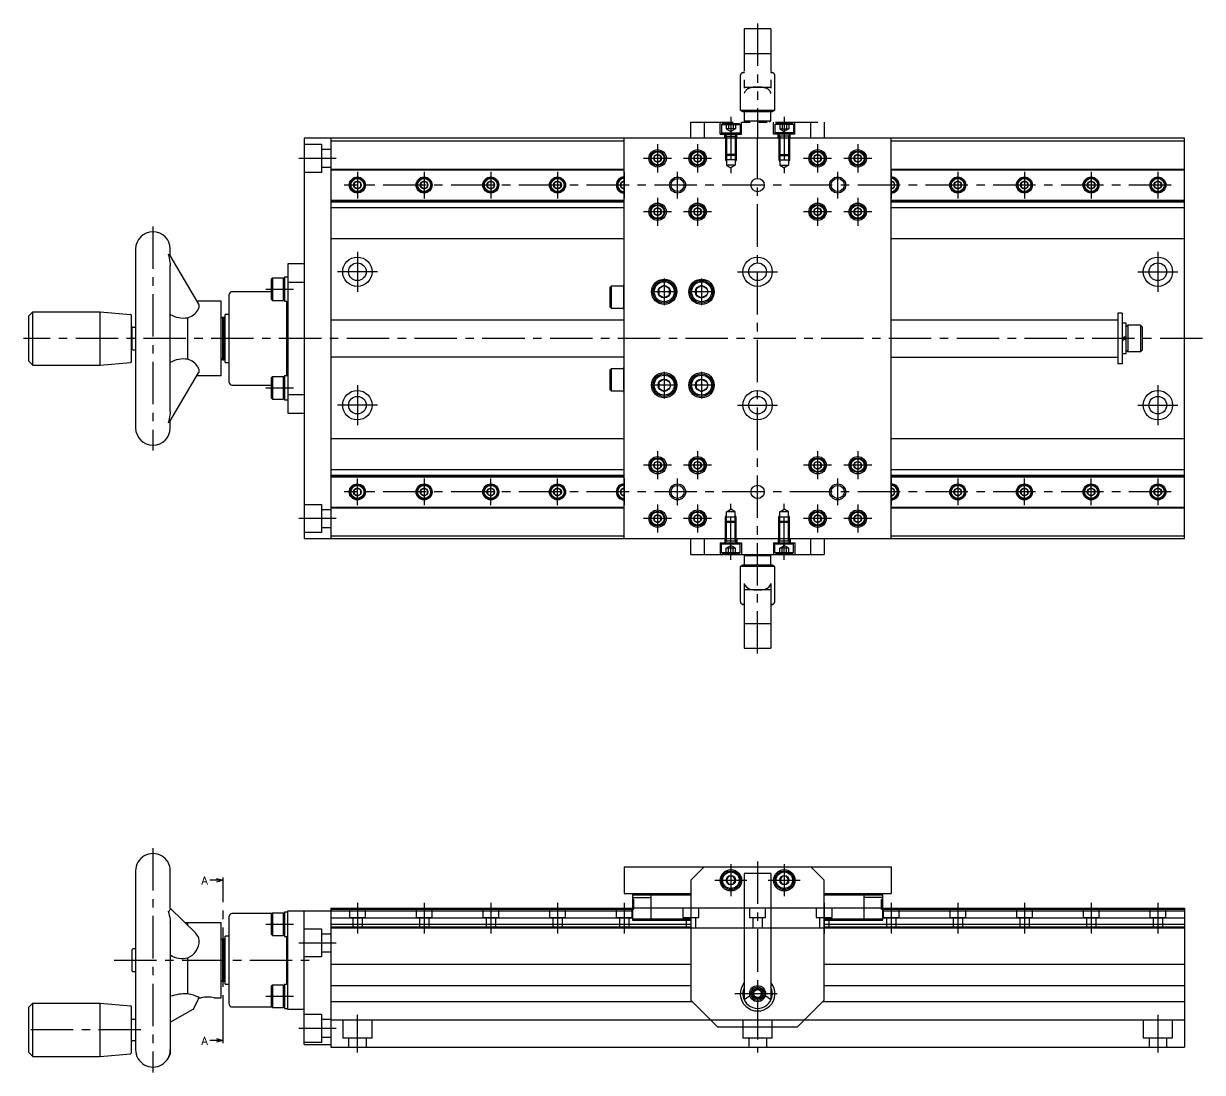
# Model space of a CAD drawing. Extents: x 0 to 774, y -11 to 401.
# Drawn here: x 331.9 to 773.7, y 8 to 401 of the extents above; entities that cross this region are included whole.
import ezdxf

# ---------------------------------------------------------------- set-up
doc = ezdxf.new("R2010")
doc.units = 0
doc.header["$LTSCALE"] = 0.5
doc.linetypes.add('CENTER', pattern=[50.8, 31.75, -6.35, 6.35, -6.35])
doc.linetypes.add('PHANTOM', pattern=[63.5, 31.75, -6.35, 6.35, -6.35, 6.35, -6.35])
doc.layers.get('0').update_dxf_attribs({"linetype": 'CONTINUOUS'})
for name, color, linetype in [('MSM_CENTER', 1, 'CENTER'), ('MSM_IMAGINARY', 6, 'PHANTOM'), ('MSM_NARROW', 5, 'CONTINUOUS'), ('MSM_PART_NUMBER', 7, 'CONTINUOUS')]:
    doc.layers.add(name, color=color, linetype=linetype)
doc.styles.get("Standard").update_dxf_attribs({"font": 'txt.shx', "height": 3, "bigfont": 'bigfont.shx'})

# ---------------------------------------------------------------- blocks, each defined once
blk = doc.blocks.new('_OPEN30')
at = {"color": 0, "linetype": 'BYBLOCK'}
for p, q in [((-1, 0.27), (0, 0)), ((0, 0), (-1, -0.27)), ((0, 0), (-1, 0))]:
    blk.add_line(p, q, dxfattribs=at)
blk = doc.blocks.new('*U1')
at = {"color": 7, "linetype": 'CONTINUOUS'}
blk.add_lwpolyline([(284.65, 30), (282.15, 30)], dxfattribs=at)
at = {"color": 7, "linetype": 'CONTINUOUS', "xscale": 2.5, "yscale": 2.5, "zscale": 2.5}
blk.add_blockref('_OPEN30', (287.15, 30), dxfattribs=at)
blk = doc.blocks.new('*U2')
at = {"color": 7, "linetype": 'CONTINUOUS'}
blk.add_lwpolyline([(284.65, -30), (282.15, -30)], dxfattribs=at)
at = {"color": 7, "linetype": 'CONTINUOUS', "xscale": 2.5, "yscale": 2.5, "zscale": 2.5}
blk.add_blockref('_OPEN30', (287.15, -30), dxfattribs=at)

msp = doc.modelspace()

# ---------------------------------------------------------------- linework, layer by layer
for p, q in [((436.95, 358), (436.95, 208)), ((766.95, 358), (436.95, 358)), ((446.95, 358), (446.95, 208)), ((556.95, 208), (556.95, 358)), ((656.95, 208), (656.95, 358)), ((766.95, 208), (766.95, 358)), ((446.95, 357), (556.95, 357)), ((656.95, 357), (766.95, 357)), ((569.45, 351.94), (568.2, 351.22)), ((568.2, 351.22), (568.2, 349.77)), ((568.2, 349.77), (569.45, 349.05)), ((570.7, 351.22), (569.45, 351.94)), ((569.45, 349.05), (570.7, 349.77)), ((570.7, 349.77), (570.7, 351.22)), ((584.45, 351.94), (583.2, 351.22)), ((583.2, 351.22), (583.2, 349.77)), ((583.2, 349.77), (584.45, 349.05)), ((585.7, 351.22), (584.45, 351.94)), ((584.45, 349.05), (585.7, 349.77)), ((585.7, 349.77), (585.7, 351.22)), ((629.45, 351.94), (628.2, 351.22)), ((628.2, 351.22), (628.2, 349.77)), ((628.2, 349.77), (629.45, 349.05)), ((630.7, 351.22), (629.45, 351.94)), ((629.45, 349.05), (630.7, 349.77)), ((630.7, 349.77), (630.7, 351.22)), ((644.45, 351.94), (643.2, 351.22)), ((643.2, 351.22), (643.2, 349.77)), ((643.2, 349.77), (644.45, 349.05)), ((645.7, 351.22), (644.45, 351.94)), ((644.45, 349.05), (645.7, 349.77)), ((645.7, 349.77), (645.7, 351.22)), ((446.95, 346.5), (556.95, 346.5)), ((446.95, 346.2), (556.95, 346.2)), ((656.95, 346.5), (766.95, 346.5)), ((656.95, 346.2), (766.95, 346.2)), ((456.95, 341.94), (455.7, 341.22)), ((455.7, 341.22), (455.7, 339.77)), ((458.2, 341.22), (456.95, 341.94)), ((458.2, 339.77), (458.2, 341.22)), ((481.95, 341.94), (480.7, 341.22)), ((480.7, 341.22), (480.7, 339.77)), ((483.2, 341.22), (481.95, 341.94)), ((483.2, 339.77), (483.2, 341.22)), ((506.95, 341.94), (505.7, 341.22)), ((505.7, 341.22), (505.7, 339.77)), ((508.2, 341.22), (506.95, 341.94)), ((508.2, 339.77), (508.2, 341.22)), ((531.95, 341.94), (530.7, 341.22)), ((530.7, 341.22), (530.7, 339.77)), ((533.2, 341.22), (531.95, 341.94)), ((533.2, 339.77), (533.2, 341.22)), ((556.95, 341.94), (555.7, 341.22)), ((555.7, 341.22), (555.7, 339.77)), ((658.2, 341.22), (656.95, 341.94)), ((658.2, 339.77), (658.2, 341.22)), ((681.95, 341.94), (680.7, 341.22)), ((680.7, 341.22), (680.7, 339.77)), ((683.2, 341.22), (681.95, 341.94)), ((683.2, 339.77), (683.2, 341.22)), ((706.95, 341.94), (705.7, 341.22)), ((705.7, 341.22), (705.7, 339.77)), ((708.2, 341.22), (706.95, 341.94)), ((708.2, 339.77), (708.2, 341.22)), ((731.95, 341.94), (730.7, 341.22)), ((730.7, 341.22), (730.7, 339.77)), ((733.2, 341.22), (731.95, 341.94)), ((733.2, 339.77), (733.2, 341.22)), ((756.95, 341.94), (755.7, 341.22)), ((755.7, 341.22), (755.7, 339.77)), ((758.2, 341.22), (756.95, 341.94)), ((758.2, 339.77), (758.2, 341.22)), ((455.7, 339.77), (456.95, 339.05)), ((456.95, 339.05), (458.2, 339.77)), ((480.7, 339.77), (481.95, 339.05)), ((481.95, 339.05), (483.2, 339.77)), ((505.7, 339.77), (506.95, 339.05)), ((506.95, 339.05), (508.2, 339.77)), ((530.7, 339.77), (531.95, 339.05)), ((531.95, 339.05), (533.2, 339.77)), ((555.7, 339.77), (556.95, 339.05)), ((656.95, 339.05), (658.2, 339.77)), ((680.7, 339.77), (681.95, 339.05)), ((681.95, 339.05), (683.2, 339.77)), ((705.7, 339.77), (706.95, 339.05)), ((706.95, 339.05), (708.2, 339.77)), ((730.7, 339.77), (731.95, 339.05)), ((731.95, 339.05), (733.2, 339.77)), ((755.7, 339.77), (756.95, 339.05)), ((756.95, 339.05), (758.2, 339.77)), ((446.95, 334.79), (556.95, 334.79)), ((446.95, 334.5), (556.95, 334.5)), ((446.95, 334.24), (556.95, 334.24)), ((446.95, 332.12), (556.95, 332.12)), ((569.45, 331.94), (568.2, 331.22)), ((570.7, 331.22), (569.45, 331.94)), ((584.45, 331.94), (583.2, 331.22)), ((585.7, 331.22), (584.45, 331.94)), ((629.45, 331.94), (628.2, 331.22)), ((630.7, 331.22), (629.45, 331.94)), ((644.45, 331.94), (643.2, 331.22)), ((645.7, 331.22), (644.45, 331.94)), ((656.95, 334.79), (766.95, 334.79)), ((656.95, 334.5), (766.95, 334.5)), ((656.95, 334.24), (766.95, 334.24)), ((656.95, 332.12), (766.95, 332.12)), ((568.2, 331.22), (568.2, 329.77)), ((568.2, 329.77), (569.45, 329.05)), ((569.45, 329.05), (570.7, 329.77)), ((570.7, 329.77), (570.7, 331.22)), ((583.2, 331.22), (583.2, 329.77)), ((583.2, 329.77), (584.45, 329.05)), ((584.45, 329.05), (585.7, 329.77)), ((585.7, 329.77), (585.7, 331.22)), ((628.2, 331.22), (628.2, 329.77)), ((628.2, 329.77), (629.45, 329.05)), ((629.45, 329.05), (630.7, 329.77)), ((630.7, 329.77), (630.7, 331.22)), ((643.2, 331.22), (643.2, 329.77)), ((643.2, 329.77), (644.45, 329.05)), ((644.45, 329.05), (645.7, 329.77)), ((645.7, 329.77), (645.7, 331.22)), ((446.95, 320.5), (556.95, 320.5)), ((656.95, 320.5), (766.95, 320.5)), ((373.85, 316.5), (373.85, 249.5)), ((386.69, 314.07), (397.46, 295.86)), ((386.85, 313.79), (386.85, 316.5)), ((386.85, 310.27), (386.85, 310.28)), ((386.85, 255.72), (386.85, 310.27)), ((436.95, 311), (430.95, 311)), ((430.95, 311), (430.95, 255)), ((425.15, 305.75), (424.65, 305.25)), ((424.65, 305.25), (424.65, 297.75)), ((425.15, 305.75), (425.15, 297.25)), ((425.15, 305.75), (429.15, 305.75)), ((429.15, 305.75), (429.65, 305.25)), ((429.15, 305.75), (429.15, 297.25)), ((429.65, 306.1), (430.95, 306.1)), ((429.65, 306.1), (429.65, 296.9)), ((424.65, 300.5), (409.95, 300.5)), ((436.95, 304.01), (430.95, 304.01)), ((551.65, 302.25), (552.15, 302.75)), ((551.65, 294.75), (551.65, 302.25)), ((552.15, 302.75), (556.65, 302.75)), ((552.15, 294.25), (552.15, 302.75)), ((556.65, 303.1), (556.95, 303.1)), ((556.65, 303.1), (556.65, 293.9)), ((571.95, 302.8), (569.95, 301.65)), ((569.95, 301.65), (569.95, 299.34)), ((573.95, 301.65), (571.95, 302.8)), ((573.95, 299.34), (573.95, 301.65)), ((585.95, 302.8), (583.95, 301.65)), ((583.95, 301.65), (583.95, 299.34)), ((587.95, 301.65), (585.95, 302.8)), ((405.85, 297), (396.79, 297)), ((405.85, 269), (405.85, 297)), ((408.95, 266.5), (408.95, 299.5)), ((425.15, 297.25), (424.65, 297.75)), ((425.15, 297.25), (429.15, 297.25)), ((429.15, 297.25), (429.65, 297.75)), ((430.95, 296.9), (429.65, 296.9)), ((430.55, 269.1), (430.55, 296.9)), ((556.65, 298.5), (556.95, 298.67)), ((556.65, 297.74), (556.95, 297.92)), ((569.95, 299.34), (571.95, 298.19)), ((571.95, 298.19), (573.95, 299.34)), ((583.95, 299.34), (585.95, 298.19)), ((585.95, 298.19), (587.95, 299.34)), ((333.85, 291.5), (335.35, 293)), ((335.35, 273), (335.35, 293)), ((335.35, 293), (360.52, 293)), ((360.52, 273), (360.52, 293)), ((360.52, 293), (371.9, 292)), ((408.95, 292), (407.45, 292)), ((407.45, 274), (407.45, 292)), ((552.15, 294.25), (551.65, 294.75)), ((556.65, 294.25), (552.15, 294.25)), ((556.65, 293.9), (556.95, 293.9)), ((741.95, 292.5), (741.95, 273.5)), ((743.55, 292.5), (741.95, 292.5)), ((743.55, 292.5), (743.55, 273.5)), ((333.85, 274.5), (333.85, 291.5)), ((372.35, 274.49), (372.35, 291.5)), ((372.8, 287.25), (373.85, 287.25)), ((393.35, 275.2), (393.35, 290.79)), ((406.35, 291), (405.85, 290.5)), ((406.35, 291), (406.35, 275)), ((406.35, 291), (406.95, 291)), ((406.95, 275), (406.95, 291)), ((406.95, 291), (407.45, 290.5)), ((446.95, 290), (556.95, 290)), ((656.95, 290), (741.95, 290)), ((745.05, 288.7), (743.55, 288.7)), ((745.05, 277.3), (745.05, 288.7)), ((745.65, 288), (745.05, 287.4)), ((745.65, 288), (745.65, 278)), ((750.45, 288), (745.65, 288)), ((750.45, 288), (750.45, 278)), ((750.45, 288), (751.05, 287.4)), ((751.05, 287.4), (751.05, 278.6)), ((372.55, 287), (372.35, 287)), ((372.55, 279), (372.55, 287)), ((558.95, 283), (558.95, 283)), ((745.05, 283.86), (743.55, 283)), ((745.05, 283), (743.55, 282.13)), ((372.55, 279), (372.35, 279)), ((372.8, 278.75), (373.85, 278.75)), ((745.65, 278), (745.05, 278.6)), ((750.45, 278), (751.05, 278.6)), ((333.85, 274.5), (335.35, 273)), ((360.52, 273), (371.9, 273.99)), ((406.35, 275), (405.85, 275.5)), ((406.35, 275), (406.95, 275)), ((406.95, 275), (407.45, 275.5)), ((407.45, 274), (408.95, 274)), ((556.95, 276), (446.95, 276)), ((656.95, 276), (741.95, 276)), ((745.05, 277.3), (743.55, 277.3)), ((750.45, 278), (745.65, 278)), ((335.35, 273), (360.52, 273)), ((386.69, 251.92), (397.46, 270.13)), ((551.65, 271.25), (552.15, 271.75)), ((551.65, 263.75), (551.65, 271.25)), ((552.15, 271.75), (556.65, 271.75)), ((552.15, 263.25), (552.15, 271.75)), ((556.65, 272.1), (556.95, 272.1)), ((556.65, 272.1), (556.65, 262.9)), ((743.55, 273.5), (741.95, 273.5)), ((405.85, 269), (396.79, 269)), ((409.95, 265.5), (424.65, 265.5)), ((425.15, 268.75), (424.65, 268.25)), ((424.65, 268.25), (424.65, 260.75)), ((425.15, 268.75), (425.15, 260.25)), ((425.15, 268.75), (429.15, 268.75)), ((429.15, 268.75), (429.65, 268.25)), ((429.15, 268.75), (429.15, 260.25)), ((429.65, 269.1), (430.95, 269.1)), ((429.65, 269.1), (429.65, 259.9)), ((556.65, 267.5), (556.95, 267.67)), ((556.65, 266.74), (556.95, 266.92)), ((571.95, 267.8), (569.95, 266.65)), ((569.95, 266.65), (569.95, 264.34)), ((573.95, 266.65), (571.95, 267.8)), ((585.95, 267.8), (583.95, 266.65)), ((583.95, 266.65), (583.95, 264.34)), ((587.95, 266.65), (585.95, 267.8)), ((425.15, 260.25), (424.65, 260.75)), ((429.15, 260.25), (429.65, 260.75)), ((430.95, 261.98), (436.95, 261.98)), ((552.15, 263.25), (551.65, 263.75)), ((556.65, 263.25), (552.15, 263.25)), ((556.65, 262.9), (556.95, 262.9)), ((569.95, 264.34), (571.95, 263.19)), ((571.95, 263.19), (573.95, 264.34)), ((583.95, 264.34), (585.95, 263.19)), ((585.95, 263.19), (587.95, 264.34)), ((425.15, 260.25), (429.15, 260.25)), ((430.95, 259.9), (429.65, 259.9)), ((386.85, 255.72), (386.85, 255.71)), ((386.85, 249.5), (386.85, 252.2)), ((430.95, 255), (436.95, 255)), ((446.95, 245.5), (556.95, 245.5)), ((656.95, 245.5), (766.95, 245.5)), ((569.45, 236.94), (568.2, 236.22)), ((568.2, 236.22), (568.2, 234.77)), ((568.2, 234.77), (569.45, 234.05)), ((570.7, 236.22), (569.45, 236.94)), ((569.45, 234.05), (570.7, 234.77)), ((570.7, 234.77), (570.7, 236.22)), ((584.45, 236.94), (583.2, 236.22)), ((583.2, 236.22), (583.2, 234.77)), ((583.2, 234.77), (584.45, 234.05)), ((585.7, 236.22), (584.45, 236.94)), ((584.45, 234.05), (585.7, 234.77)), ((585.7, 234.77), (585.7, 236.22)), ((629.45, 236.94), (628.2, 236.22)), ((628.2, 236.22), (628.2, 234.77)), ((628.2, 234.77), (629.45, 234.05)), ((630.7, 236.22), (629.45, 236.94)), ((629.45, 234.05), (630.7, 234.77)), ((630.7, 234.77), (630.7, 236.22)), ((644.45, 236.94), (643.2, 236.22)), ((643.2, 236.22), (643.2, 234.77)), ((643.2, 234.77), (644.45, 234.05)), ((645.7, 236.22), (644.45, 236.94)), ((644.45, 234.05), (645.7, 234.77)), ((645.7, 234.77), (645.7, 236.22)), ((446.95, 233.87), (556.95, 233.87)), ((446.95, 231.75), (556.95, 231.75)), ((446.95, 231.5), (556.95, 231.5)), ((446.95, 231.2), (556.95, 231.2)), ((656.95, 233.87), (766.95, 233.87)), ((656.95, 231.75), (766.95, 231.75)), ((656.95, 231.5), (766.95, 231.5)), ((656.95, 231.2), (766.95, 231.2)), ((456.95, 226.94), (455.7, 226.22)), ((455.7, 226.22), (455.7, 224.77)), ((458.2, 226.22), (456.95, 226.94)), ((458.2, 224.77), (458.2, 226.22)), ((481.95, 226.94), (480.7, 226.22)), ((480.7, 226.22), (480.7, 224.77)), ((483.2, 226.22), (481.95, 226.94)), ((483.2, 224.77), (483.2, 226.22)), ((506.95, 226.94), (505.7, 226.22)), ((505.7, 226.22), (505.7, 224.77)), ((508.2, 226.22), (506.95, 226.94)), ((508.2, 224.77), (508.2, 226.22)), ((531.95, 226.94), (530.7, 226.22)), ((530.7, 226.22), (530.7, 224.77)), ((533.2, 226.22), (531.95, 226.94)), ((533.2, 224.77), (533.2, 226.22)), ((556.95, 226.94), (555.7, 226.22)), ((555.7, 226.22), (555.7, 224.77)), ((658.2, 226.22), (656.95, 226.94)), ((658.2, 224.77), (658.2, 226.22)), ((681.95, 226.94), (680.7, 226.22)), ((680.7, 226.22), (680.7, 224.77)), ((683.2, 226.22), (681.95, 226.94)), ((683.2, 224.77), (683.2, 226.22)), ((706.95, 226.94), (705.7, 226.22)), ((705.7, 226.22), (705.7, 224.77)), ((708.2, 226.22), (706.95, 226.94)), ((708.2, 224.77), (708.2, 226.22)), ((731.95, 226.94), (730.7, 226.22)), ((730.7, 226.22), (730.7, 224.77)), ((733.2, 226.22), (731.95, 226.94)), ((733.2, 224.77), (733.2, 226.22)), ((756.95, 226.94), (755.7, 226.22)), ((755.7, 226.22), (755.7, 224.77)), ((758.2, 226.22), (756.95, 226.94)), ((758.2, 224.77), (758.2, 226.22)), ((455.7, 224.77), (456.95, 224.05)), ((456.95, 224.05), (458.2, 224.77)), ((480.7, 224.77), (481.95, 224.05)), ((481.95, 224.05), (483.2, 224.77)), ((505.7, 224.77), (506.95, 224.05)), ((506.95, 224.05), (508.2, 224.77)), ((530.7, 224.77), (531.95, 224.05)), ((531.95, 224.05), (533.2, 224.77)), ((555.7, 224.77), (556.95, 224.05)), ((656.95, 224.05), (658.2, 224.77)), ((680.7, 224.77), (681.95, 224.05)), ((681.95, 224.05), (683.2, 224.77)), ((705.7, 224.77), (706.95, 224.05)), ((706.95, 224.05), (708.2, 224.77)), ((730.7, 224.77), (731.95, 224.05)), ((731.95, 224.05), (733.2, 224.77)), ((755.7, 224.77), (756.95, 224.05)), ((756.95, 224.05), (758.2, 224.77)), ((446.95, 219.79), (556.95, 219.79)), ((446.95, 219.5), (556.95, 219.5)), ((569.45, 216.94), (568.2, 216.22)), ((570.7, 216.22), (569.45, 216.94)), ((584.45, 216.94), (583.2, 216.22)), ((585.7, 216.22), (584.45, 216.94)), ((629.45, 216.94), (628.2, 216.22)), ((630.7, 216.22), (629.45, 216.94)), ((644.45, 216.94), (643.2, 216.22)), ((645.7, 216.22), (644.45, 216.94)), ((656.95, 219.79), (766.95, 219.79)), ((656.95, 219.5), (766.95, 219.5)), ((568.2, 216.22), (568.2, 214.77)), ((568.2, 214.77), (569.45, 214.05)), ((569.45, 214.05), (570.7, 214.77)), ((570.7, 214.77), (570.7, 216.22)), ((583.2, 216.22), (583.2, 214.77)), ((583.2, 214.77), (584.45, 214.05)), ((584.45, 214.05), (585.7, 214.77)), ((585.7, 214.77), (585.7, 216.22)), ((628.2, 216.22), (628.2, 214.77)), ((628.2, 214.77), (629.45, 214.05)), ((629.45, 214.05), (630.7, 214.77)), ((630.7, 214.77), (630.7, 216.22)), ((643.2, 216.22), (643.2, 214.77)), ((643.2, 214.77), (644.45, 214.05)), ((644.45, 214.05), (645.7, 214.77)), ((645.7, 214.77), (645.7, 216.22)), ((436.95, 208), (766.95, 208)), ((446.95, 209), (556.95, 209)), ((581.95, 202), (581.95, 208)), ((586.95, 208), (586.95, 202)), ((626.95, 202), (626.95, 208)), ((631.95, 208), (631.95, 202)), ((656.95, 209), (766.95, 209)), ((581.95, 202), (631.95, 202)), ((602.45, 202), (601.95, 201.5)), ((601.95, 201.5), (601.95, 198)), ((611.95, 201.5), (601.95, 201.5)), ((611.95, 201.5), (611.45, 202)), ((611.95, 198), (611.95, 201.5)), ((601.32, 198), (600.45, 197.5)), ((600.45, 197.5), (600.45, 184.63)), ((613.45, 197.5), (600.45, 197.5)), ((612.59, 198), (601.32, 198)), ((613.45, 197.5), (612.59, 198)), ((613.45, 184.63), (613.45, 197.5)), ((601.95, 191.14), (601.95, 167)), ((611.95, 191.14), (611.95, 167)), ((611.95, 188.78), (601.95, 188.78)), ((601.95, 183.37), (601.42, 183.37)), ((612.48, 183.37), (611.95, 183.37)), ((601.95, 176.22), (611.95, 176.22)), ((601.95, 167), (611.95, 167)), ((380.35, 90), (380.35, 90)), ((556.95, 85), (556.95, 75)), ((556.95, 85), (656.95, 85)), ((586.95, 85), (581.95, 80)), ((631.95, 80), (626.95, 85)), ((656.95, 85), (656.95, 75)), ((373.85, 83.5), (373.85, 16.5)), ((386.85, 69.47), (386.85, 83.5)), ((581.95, 80), (581.95, 35)), ((596.09, 81.5), (595.22, 80)), ((595.22, 80), (596.09, 78.5)), ((597.82, 81.5), (596.09, 81.5)), ((598.68, 80), (597.82, 81.5)), ((597.82, 78.5), (598.68, 80)), ((611.95, 82.5), (601.95, 82.5)), ((601.95, 82.5), (601.95, 35.14)), ((611.95, 82.5), (611.95, 35.14)), ((616.09, 81.5), (615.22, 80)), ((615.22, 80), (616.09, 78.5)), ((617.82, 81.5), (616.09, 81.5)), ((618.68, 80), (617.82, 81.5)), ((617.82, 78.5), (618.68, 80)), ((631.95, 35), (631.95, 80)), ((596.09, 78.5), (597.82, 78.5)), ((616.09, 78.5), (617.82, 78.5)), ((556.95, 75), (581.95, 75)), ((560, 74.5), (581.95, 74.5)), ((560, 74.5), (560, 65)), ((560, 73.5), (567, 73.5)), ((560.5, 72.8), (560, 72.8)), ((560.5, 72.5), (560, 72.5)), ((560.5, 69.2), (560.5, 72.8)), ((567, 65), (567, 75)), ((631.95, 75), (656.95, 75)), ((631.95, 74.5), (653.9, 74.5)), ((646.9, 65), (646.9, 75)), ((653.9, 73.5), (646.9, 73.5)), ((653.9, 72.8), (653.4, 72.8)), ((653.4, 69.2), (653.4, 72.8)), ((653.9, 72.5), (653.4, 72.5)), ((653.9, 65), (653.9, 74.5)), ((386.85, 69.47), (396.37, 60.18)), ((408.95, 33.5), (408.95, 66.5)), ((424.9, 67.5), (409.95, 67.5)), ((425.15, 67.75), (424.65, 67.25)), ((424.65, 67.25), (424.65, 59.75)), ((425.15, 67.75), (425.15, 59.25)), ((425.15, 67.75), (429.15, 67.75)), ((429.15, 67.75), (429.65, 67.25)), ((429.15, 67.75), (429.15, 59.25)), ((429.65, 68.1), (430.95, 68.1)), ((429.65, 68.1), (429.65, 58.9)), ((430.95, 68.5), (446.95, 68.5)), ((430.95, 31.5), (430.95, 68.5)), ((436.95, 18.5), (436.95, 68.5)), ((446.95, 69.5), (560.5, 69.5)), ((446.95, 69.5), (446.95, 17.5)), ((446.95, 69.2), (560, 69.2)), ((446.95, 68.55), (560, 68.55)), ((560, 69.2), (560.5, 69.2)), ((653.4, 69.5), (766.95, 69.5)), ((653.4, 69.2), (653.9, 69.2)), ((653.9, 69.2), (766.95, 69.2)), ((653.9, 68.55), (766.95, 68.55)), ((766.95, 69.5), (766.95, 17.5)), ((386.85, 63.89), (386.85, 14.91)), ((393.35, 63.98), (392.39, 64.06)), ((393.35, 63.13), (393.35, 63.98)), ((405.85, 63.98), (393.35, 63.98)), ((405.85, 35.98), (405.85, 63.98)), ((446.95, 65.95), (560, 65.95)), ((446.95, 63.5), (581.95, 63.5)), ((446.95, 62.49), (581.95, 62.49)), ((560, 65.5), (581.95, 65.5)), ((560, 65), (581.95, 65)), ((631.95, 65.5), (653.9, 65.5)), ((631.95, 65), (653.9, 65)), ((631.95, 63.5), (766.95, 63.5)), ((631.95, 62.49), (766.95, 62.49)), ((653.9, 65.95), (766.95, 65.95)), ((406.35, 58), (405.85, 57.5)), ((406.35, 58), (406.35, 42)), ((406.35, 58), (406.95, 58)), ((406.95, 42), (406.95, 58)), ((406.95, 58), (407.45, 57.5)), ((408.95, 59), (407.45, 59)), ((407.45, 41), (407.45, 59)), ((425.15, 59.25), (424.65, 59.75)), ((425.15, 59.25), (429.15, 59.25)), ((429.15, 59.25), (429.65, 59.75)), ((429.65, 58.9), (430.95, 58.9)), ((430.55, 41.1), (430.55, 58.9)), ((372.55, 45.98), (372.55, 54)), ((373.85, 54.25), (372.8, 54.25)), ((393.35, 37.41), (393.35, 50.91)), ((373.85, 45.73), (372.8, 45.73)), ((446.95, 48.5), (581.95, 48.5)), ((631.95, 48.5), (766.95, 48.5)), ((406.35, 42), (405.85, 42.5)), ((406.35, 42), (406.95, 42)), ((406.95, 42), (407.45, 42.5)), ((407.45, 41), (408.95, 41)), ((425.15, 40.75), (424.65, 40.25)), ((424.65, 40.25), (424.65, 32.75)), ((425.15, 40.75), (425.15, 32.25)), ((425.15, 40.75), (429.15, 40.75)), ((429.15, 40.75), (429.65, 40.25)), ((429.15, 40.75), (429.15, 32.25)), ((429.65, 41.1), (430.95, 41.1)), ((429.65, 41.1), (429.65, 31.9)), ((446.95, 40.5), (581.95, 40.5)), ((631.95, 40.5), (766.95, 40.5)), ((395.41, 31.61), (397.65, 35.98)), ((397.65, 35.98), (398.37, 35.98)), ((403.34, 35.98), (405.85, 35.98)), ((606.09, 39), (605.22, 37.5)), ((605.22, 37.5), (606.09, 36)), ((607.82, 39), (606.09, 39)), ((606.09, 36), (607.82, 36)), ((608.68, 37.5), (607.82, 39)), ((607.82, 36), (608.68, 37.5)), ((333.85, 32.48), (335.35, 33.98)), ((333.85, 15.48), (333.85, 32.48)), ((335.35, 13.98), (335.35, 33.98)), ((335.35, 33.98), (360.52, 33.98)), ((360.52, 13.98), (360.52, 33.98)), ((360.52, 33.98), (371.9, 32.98)), ((372.35, 15.47), (372.35, 32.48)), ((386.85, 26.81), (395.43, 31.65)), ((409.95, 32.5), (424.9, 32.5)), ((425.15, 32.25), (424.65, 32.75)), ((425.15, 32.25), (429.15, 32.25)), ((429.15, 32.25), (429.65, 32.75)), ((429.65, 31.9), (430.95, 31.9)), ((436.95, 31.5), (430.95, 31.5)), ((446.95, 34.5), (582.45, 34.5)), ((581.95, 35), (591.95, 25)), ((621.95, 25), (631.95, 35)), ((631.45, 34.5), (766.95, 34.5)), ((372.35, 27.98), (373.85, 27.98)), ((591.95, 25), (621.95, 25)), ((372.35, 19.98), (373.85, 19.98)), ((436.95, 18.5), (446.95, 18.5)), ((333.85, 15.48), (335.35, 13.98)), ((335.35, 13.98), (360.52, 13.98)), ((360.52, 13.98), (371.9, 14.97)), ((386.85, 14.91), (386.14, 13.51)), ((446.95, 17.5), (766.95, 17.5)), ((380.35, 10), (380.35, 10))]:
    msp.add_line(p, q)
for centre, radius in [((569.45, 350.5), 3.25), ((584.45, 350.5), 3.25), ((629.45, 350.5), 3.25), ((644.45, 350.5), 3.25), ((569.45, 350.5), 2.75), ((569.45, 350.5), 2.45), ((569.45, 350.5), 1.44), ((584.45, 350.5), 2.75), ((584.45, 350.5), 2.45), ((584.45, 350.5), 1.44), ((629.45, 350.5), 2.75), ((629.45, 350.5), 2.45), ((629.45, 350.5), 1.44), ((644.45, 350.5), 2.75), ((644.45, 350.5), 2.45), ((644.45, 350.5), 1.44), ((456.95, 340.5), 3), ((456.95, 340.5), 2.75), ((456.95, 340.5), 2.45), ((456.95, 340.5), 1.44), ((481.95, 340.5), 3), ((481.95, 340.5), 2.75), ((481.95, 340.5), 2.45), ((481.95, 340.5), 1.44), ((506.95, 340.5), 3), ((506.95, 340.5), 2.75), ((506.95, 340.5), 2.45), ((506.95, 340.5), 1.44), ((531.95, 340.5), 3), ((531.95, 340.5), 2.75), ((531.95, 340.5), 2.45), ((531.95, 340.5), 1.44), ((576.95, 340.5), 2.46), ((606.95, 340.5), 2.5), ((636.95, 340.5), 2.46), ((681.95, 340.5), 3), ((681.95, 340.5), 2.75), ((681.95, 340.5), 2.45), ((681.95, 340.5), 1.44), ((706.95, 340.5), 3), ((706.95, 340.5), 2.75), ((706.95, 340.5), 2.45), ((706.95, 340.5), 1.44), ((731.95, 340.5), 3), ((731.95, 340.5), 2.75), ((731.95, 340.5), 2.45), ((731.95, 340.5), 1.44), ((756.95, 340.5), 3), ((756.95, 340.5), 2.75), ((756.95, 340.5), 2.45), ((756.95, 340.5), 1.44), ((569.45, 330.5), 3.25), ((569.45, 330.5), 2.75), ((569.45, 330.5), 2.45), ((569.45, 330.5), 1.44), ((584.45, 330.5), 3.25), ((584.45, 330.5), 2.75), ((584.45, 330.5), 2.45), ((584.45, 330.5), 1.44), ((629.45, 330.5), 3.25), ((629.45, 330.5), 2.75), ((629.45, 330.5), 2.45), ((629.45, 330.5), 1.44), ((644.45, 330.5), 3.25), ((644.45, 330.5), 2.75), ((644.45, 330.5), 2.45), ((644.45, 330.5), 1.44), ((456.95, 308), 5.5), ((456.95, 308), 3.3), ((756.95, 308), 5.5), ((756.95, 308), 3.3), ((571.95, 300.5), 4.75), ((585.95, 300.5), 4.75), ((571.95, 300.5), 4.25), ((571.95, 300.5), 3.75), ((571.95, 300.5), 2.31), ((585.95, 300.5), 4.25), ((585.95, 300.5), 3.75), ((585.95, 300.5), 2.31), ((571.95, 265.5), 4.75), ((571.95, 265.5), 4.25), ((585.95, 265.5), 4.75), ((585.95, 265.5), 4.25), ((571.95, 265.5), 3.75), ((571.95, 265.5), 2.31), ((585.95, 265.5), 3.75), ((585.95, 265.5), 2.31), ((456.95, 258), 5.5), ((456.95, 258), 3.3), ((756.95, 258), 5.5), ((756.95, 258), 3.3), ((569.45, 235.5), 3.25), ((584.45, 235.5), 3.25), ((629.45, 235.5), 3.25), ((644.45, 235.5), 3.25), ((569.45, 235.5), 2.75), ((569.45, 235.5), 2.45), ((569.45, 235.5), 1.44), ((584.45, 235.5), 2.75), ((584.45, 235.5), 2.45), ((584.45, 235.5), 1.44), ((629.45, 235.5), 2.75), ((629.45, 235.5), 2.45), ((629.45, 235.5), 1.44), ((644.45, 235.5), 2.75), ((644.45, 235.5), 2.45), ((644.45, 235.5), 1.44), ((456.95, 225.5), 3), ((456.95, 225.5), 2.75), ((456.95, 225.5), 2.45), ((456.95, 225.5), 1.44), ((481.95, 225.5), 3), ((481.95, 225.5), 2.75), ((481.95, 225.5), 2.45), ((481.95, 225.5), 1.44), ((506.95, 225.5), 3), ((506.95, 225.5), 2.75), ((506.95, 225.5), 2.45), ((506.95, 225.5), 1.44), ((531.95, 225.5), 3), ((531.95, 225.5), 2.75), ((531.95, 225.5), 2.45), ((531.95, 225.5), 1.44), ((576.95, 225.5), 2.46), ((606.95, 225.5), 2.5), ((636.95, 225.5), 2.46), ((681.95, 225.5), 3), ((681.95, 225.5), 2.75), ((681.95, 225.5), 2.45), ((681.95, 225.5), 1.44), ((706.95, 225.5), 3), ((706.95, 225.5), 2.75), ((706.95, 225.5), 2.45), ((706.95, 225.5), 1.44), ((731.95, 225.5), 3), ((731.95, 225.5), 2.75), ((731.95, 225.5), 2.45), ((731.95, 225.5), 1.44), ((756.95, 225.5), 3), ((756.95, 225.5), 2.75), ((756.95, 225.5), 2.45), ((756.95, 225.5), 1.44), ((569.45, 215.5), 3.25), ((569.45, 215.5), 2.75), ((569.45, 215.5), 2.45), ((569.45, 215.5), 1.44), ((584.45, 215.5), 3.25), ((584.45, 215.5), 2.75), ((584.45, 215.5), 2.45), ((584.45, 215.5), 1.44), ((629.45, 215.5), 3.25), ((629.45, 215.5), 2.75), ((629.45, 215.5), 2.45), ((629.45, 215.5), 1.44), ((644.45, 215.5), 3.25), ((644.45, 215.5), 2.75), ((644.45, 215.5), 2.45), ((644.45, 215.5), 1.44), ((596.95, 80), 4), ((616.95, 80), 4), ((596.95, 80), 3.5), ((596.95, 80), 3.1), ((596.95, 80), 1.73), ((616.95, 80), 3.5), ((616.95, 80), 3.1), ((616.95, 80), 1.73), ((606.95, 37.5), 3), ((606.95, 37.5), 2.5), ((606.95, 37.5), 1.5)]:
    msp.add_circle(centre, radius)
for centre, radius, start, end in [((556.95, 340.5), 3, 90, 270), ((556.95, 340.5), 2.75, 90, 270), ((556.95, 340.5), 2.45, 90, 270), ((556.95, 340.5), 1.44, 90, 270), ((656.95, 340.5), 3, 270, 90), ((656.95, 340.5), 2.75, 270, 90), ((656.95, 340.5), 2.45, 270, 90), ((656.95, 340.5), 1.44, 270, 90), ((380.35, 316.5), 6.5, 0, 180), ((369.95, 309.26), 17.04, 7.9396, 18.1767), ((385.02, 312.81), 2.09, 36.9737, 57.5814), ((381.71, 310.95), 5.16, 356.4166, 7.4094), ((389.8, 310.26), 2.96, 172.9313, 178.9238), ((386.91, 310.32), 0.0718, 180.587, 213.6184), ((409.95, 299.5), 1, 90, 180), ((371.85, 291.5), 0.5, 0, 85), ((391.75, 300.47), 9.81, 240.0385, 279.3802), ((391.59, 297.14), 6.59, 285.4749, 327.6109), ((393.65, 295.72), 4.1, 328.9501, 346.3123), ((396.57, 295.22), 1.09, 359.7532, 36.0548), ((396.15, 295.1), 1.52, 346.9738, 4.5033), ((372.8, 287), 0.25, 90, 180), ((372.8, 279), 0.25, 180, 270), ((371.85, 274.49), 0.5, 275, 0), ((391.75, 265.52), 9.81, 80.6198, 119.9615), ((391.59, 268.85), 6.59, 32.3891, 74.5251), ((393.65, 270.27), 4.1, 13.6877, 31.0499), ((396.57, 270.77), 1.09, 323.9452, 0.2468), ((396.15, 270.89), 1.52, 355.4967, 13.0262), ((409.95, 266.5), 1, 180, 270), ((369.95, 256.73), 17.04, 341.8233, 352.0604), ((385.02, 253.18), 2.09, 302.4186, 323.0263), ((381.71, 255.04), 5.16, 352.5906, 3.5834), ((386.91, 255.67), 0.0718, 146.3816, 179.413), ((389.8, 255.73), 2.96, 181.0762, 187.0687), ((380.35, 249.5), 6.5, 180, 0), ((556.95, 225.5), 3, 90, 270), ((556.95, 225.5), 2.75, 90, 270), ((556.95, 225.5), 2.45, 90, 270), ((556.95, 225.5), 1.44, 90, 270), ((656.95, 225.5), 3, 270, 90), ((656.95, 225.5), 2.75, 270, 90), ((656.95, 225.5), 2.45, 270, 90), ((656.95, 225.5), 1.44, 270, 90), ((569.45, 215.5), 1.28, 60, 120), ((604.74, 191.94), 2.9, 195.9752, 257.0752), ((609.17, 191.94), 2.9, 282.9248, 344.0248), ((606.62, 198.79), 10.01, 255.3277, 271.8838), ((607.28, 198.79), 10.01, 268.1162, 284.6723), ((601.75, 184.63), 1.3, 180, 255.4299), ((606.95, 204.64), 21.97, 255.4299, 256.8456), ((606.95, 204.64), 21.97, 283.1544, 284.5701), ((612.15, 184.63), 1.3, 284.5701, 0), ((380.35, 83.5), 6.5, 0, 180.0004), ((383.05, 71.34), 4.4, 315.2687, 330.2949), ((367.68, 62.41), 19.4, 8.4144, 17.5078), ((386.66, 69.3), 0.254, 327.8872, 42.048), ((409.95, 66.5), 1, 90, 180), ((382.45, 64.64), 4.46, 350.4317, 7.8758), ((391.09, 57.05), 6.55, 290.1905, 4.1999), ((393.95, 57.32), 3.68, 3.3213, 49.8282), ((372.8, 54), 0.25, 90, 180), ((391.33, 58.64), 8, 235.9717, 284.677), ((372.8, 45.98), 0.25, 180.0976, 269.9004), ((606.95, 37.5), 6.5, 140.2849, 39.7151), ((606.95, 37.5), 5.53, 154.7754, 25.2246), ((392.7, 18.74), 18.69, 87.9927, 108.23), ((391.29, 24.1), 13.48, 61.8333, 81.1815), ((400.85, 19.75), 16.42, 81.2834, 98.6797), ((606.81, 29.89), 7.15, 112.1156, 132.7693), ((607.09, 29.89), 7.15, 47.2307, 67.8844), ((371.85, 32.48), 0.499, 359.9343, 85.2295), ((409.95, 33.5), 1, 180, 270), ((371.85, 15.47), 0.499, 274.7705, 0.0657), ((380.35, 16.5), 6.5, 180, 0.0008)]:
    msp.add_arc(centre, radius, start, end)
at = {"layer": 'MSM_CENTER'}
for p, q in [((596.95, 366), (596.95, 344.96)), ((616.95, 366), (616.95, 344.96)), ((606.95, 165), (606.95, 358)), ((569.45, 355.75), (569.45, 345.25)), ((584.45, 355.75), (584.45, 345.25)), ((629.45, 355.75), (629.45, 345.25)), ((644.45, 355.75), (644.45, 345.25)), ((448.95, 350.5), (434.95, 350.5)), ((574.7, 350.5), (564.2, 350.5)), ((589.7, 350.5), (579.2, 350.5)), ((634.7, 350.5), (624.2, 350.5)), ((649.7, 350.5), (639.2, 350.5)), ((456.95, 345.5), (456.95, 335.5)), ((481.95, 345.5), (481.95, 335.5)), ((506.95, 345.5), (506.95, 335.5)), ((531.95, 345.5), (531.95, 335.5)), ((556.95, 345.5), (556.95, 335.5)), ((576.95, 335.5), (576.95, 345.5)), ((636.95, 345.5), (636.95, 335.5)), ((656.95, 345.5), (656.95, 335.5)), ((681.95, 345.5), (681.95, 335.5)), ((706.95, 345.5), (706.95, 335.5)), ((731.95, 345.5), (731.95, 335.5)), ((756.95, 345.5), (756.95, 335.5)), ((761.95, 340.5), (451.95, 340.5)), ((569.45, 335.75), (569.45, 325.25)), ((584.45, 335.75), (584.45, 325.25)), ((629.45, 335.75), (629.45, 325.25)), ((644.45, 335.75), (644.45, 325.25)), ((574.7, 330.5), (564.2, 330.5)), ((589.7, 330.5), (579.2, 330.5)), ((634.7, 330.5), (624.2, 330.5)), ((649.7, 330.5), (639.2, 330.5)), ((380.35, 325), (380.35, 241)), ((456.95, 315.5), (456.95, 300.5)), ((756.95, 315.5), (756.95, 300.5)), ((464.45, 308), (449.45, 308)), ((571.95, 305.5), (571.95, 295.5)), ((585.95, 305.5), (585.95, 295.5)), ((599.45, 308), (614.45, 308)), ((749.45, 308), (764.45, 308)), ((422.65, 301.5), (432.95, 301.5)), ((576.95, 300.5), (566.95, 300.5)), ((590.95, 300.5), (580.95, 300.5)), ((773.65, 283), (331.85, 283)), ((571.95, 270.5), (571.95, 260.5)), ((585.95, 270.5), (585.95, 260.5)), ((456.95, 265.5), (456.95, 250.5)), ((576.95, 265.5), (566.95, 265.5)), ((590.95, 265.5), (580.95, 265.5)), ((756.95, 265.5), (756.95, 250.5)), ((422.65, 264.5), (432.95, 264.5)), ((464.45, 258), (449.45, 258)), ((599.45, 258), (614.45, 258)), ((749.45, 258), (764.45, 258)), ((569.45, 240.75), (569.45, 230.25)), ((584.45, 240.75), (584.45, 230.25)), ((629.45, 240.75), (629.45, 230.25)), ((644.45, 240.75), (644.45, 230.25)), ((574.7, 235.5), (564.2, 235.5)), ((589.7, 235.5), (579.2, 235.5)), ((634.7, 235.5), (624.2, 235.5)), ((649.7, 235.5), (639.2, 235.5)), ((456.95, 220.5), (456.95, 230.5)), ((481.95, 230.5), (481.95, 220.5)), ((506.95, 220.5), (506.95, 230.5)), ((531.95, 220.5), (531.95, 230.5)), ((556.95, 230.5), (556.95, 220.5)), ((576.95, 220.5), (576.95, 230.5)), ((636.95, 230.5), (636.95, 220.5)), ((656.95, 230.5), (656.95, 220.5)), ((681.95, 230.5), (681.95, 220.5)), ((706.95, 220.5), (706.95, 230.5)), ((731.95, 220.5), (731.95, 230.5)), ((756.95, 230.5), (756.95, 220.5)), ((761.95, 225.5), (451.95, 225.5)), ((596.95, 200), (596.95, 221.03)), ((616.95, 200), (616.95, 221.03)), ((569.45, 220.75), (569.45, 210.25)), ((584.45, 220.75), (584.45, 210.25)), ((629.45, 220.75), (629.45, 210.25)), ((644.45, 220.75), (644.45, 210.25)), ((448.95, 215.5), (434.95, 215.5)), ((574.7, 215.5), (564.2, 215.5)), ((589.7, 215.5), (579.2, 215.5)), ((634.7, 215.5), (624.2, 215.5)), ((649.7, 215.5), (639.2, 215.5)), ((380.35, 92), (380.35, 7.98)), ((596.95, 86), (596.95, 74)), ((606.95, 87), (606.95, 15.5)), ((616.95, 86), (616.95, 74)), ((590.95, 80), (602.95, 80)), ((610.95, 80), (622.95, 80)), ((406.65, 21), (406.65, 79)), ((456.95, 71.5), (456.95, 60)), ((481.95, 71.5), (481.95, 60)), ((506.95, 71.5), (506.95, 60)), ((531.95, 71.5), (531.95, 60)), ((556.95, 71.5), (556.95, 60)), ((581.95, 71.5), (581.95, 60)), ((631.95, 71.5), (631.95, 60)), ((656.95, 71.5), (656.95, 60)), ((681.95, 71.5), (681.95, 60)), ((706.95, 71.5), (706.95, 60)), ((731.95, 71.5), (731.95, 60)), ((756.95, 71.5), (756.95, 60)), ((422.65, 63.5), (432.95, 63.5)), ((434.95, 56.5), (448.95, 56.5)), ((365.85, 50), (438.95, 50)), ((422.65, 36.5), (432.95, 36.5)), ((598.45, 37.5), (615.45, 37.5)), ((456.95, 15.5), (456.95, 29.5)), ((756.95, 29.5), (756.95, 15.5)), ((375.85, 23.98), (331.85, 23.98)), ((434.95, 24.5), (448.95, 24.5))]:
    msp.add_line(p, q, dxfattribs=at)
at = {"layer": 'MSM_IMAGINARY'}
for p, q in [((611.95, 399), (601.95, 399)), ((601.95, 399), (601.95, 374.85)), ((606.95, 401), (606.95, 358)), ((611.95, 399), (611.95, 374.85)), ((601.95, 389.77), (611.95, 389.77)), ((600.45, 381.36), (600.45, 368.5)), ((601.42, 382.62), (601.95, 382.62)), ((611.95, 382.62), (612.48, 382.62)), ((613.45, 368.5), (613.45, 381.36)), ((601.95, 377.21), (611.95, 377.21)), ((600.45, 368.5), (601.32, 368)), ((600.45, 368.5), (613.45, 368.5)), ((601.32, 368), (612.59, 368)), ((601.95, 368), (601.95, 364.5)), ((611.95, 364.5), (611.95, 368)), ((612.59, 368), (613.45, 368.5)), ((581.95, 358), (581.95, 364)), ((581.95, 364), (631.95, 364)), ((586.95, 364), (586.95, 358)), ((592.95, 359.6), (592.95, 364)), ((593.85, 363.6), (593.45, 363.2)), ((593.45, 363.2), (600.45, 363.2)), ((593.45, 363.2), (593.45, 360)), ((593.85, 363.6), (600.05, 363.6)), ((595.22, 363.6), (595.22, 361.6)), ((596.08, 363.6), (596.08, 361.6)), ((597.82, 363.6), (597.82, 361.6)), ((598.68, 363.6), (598.68, 361.6)), ((600.45, 363.2), (600.05, 363.6)), ((600.45, 363.2), (600.45, 360)), ((600.95, 359.6), (600.95, 364)), ((601.95, 364.5), (602.45, 364)), ((601.95, 364.5), (611.95, 364.5)), ((611.45, 364), (611.95, 364.5)), ((612.95, 359.6), (612.95, 364)), ((613.45, 363.2), (613.85, 363.6)), ((620.45, 363.2), (613.45, 363.2)), ((613.45, 363.2), (613.45, 360)), ((620.05, 363.6), (613.85, 363.6)), ((615.22, 363.6), (615.22, 361.6)), ((616.09, 363.6), (616.09, 361.6)), ((617.82, 363.6), (617.82, 361.6)), ((618.68, 363.6), (618.68, 361.6)), ((620.05, 363.6), (620.45, 363.2)), ((620.45, 363.2), (620.45, 360)), ((620.95, 359.6), (620.95, 364)), ((626.95, 358), (626.95, 364)), ((631.95, 364), (631.95, 358)), ((592.95, 359.6), (600.95, 359.6)), ((593.85, 359.6), (593.45, 360)), ((593.45, 360), (600.45, 360)), ((594.7, 358), (594.7, 359.6)), ((594.92, 359.5), (595.33, 358.79)), ((594.95, 359.6), (594.95, 358)), ((594.95, 358.79), (598.95, 358.79)), ((595.22, 361.6), (596.95, 360.6)), ((598.68, 361.6), (595.22, 361.6)), ((595.33, 358.79), (595.33, 358)), ((598.68, 361.6), (596.95, 360.6)), ((598.98, 359.5), (598.57, 358.79)), ((598.57, 358.79), (598.57, 358)), ((598.95, 359.6), (598.95, 358)), ((599.2, 358), (599.2, 359.6)), ((600.45, 360), (600.05, 359.6)), ((620.95, 359.6), (612.95, 359.6)), ((620.45, 360), (613.45, 360)), ((613.45, 360), (613.85, 359.6)), ((614.7, 358), (614.7, 359.6)), ((614.93, 359.5), (615.33, 358.79)), ((614.95, 359.6), (614.95, 358)), ((618.95, 358.79), (614.95, 358.79)), ((615.22, 361.6), (616.95, 360.6)), ((615.22, 361.6), (618.68, 361.6)), ((615.33, 358.79), (615.33, 358)), ((618.68, 361.6), (616.95, 360.6)), ((618.98, 359.5), (618.57, 358.79)), ((618.57, 358.79), (618.57, 358)), ((618.95, 359.6), (618.95, 358)), ((619.2, 358), (619.2, 359.6)), ((620.05, 359.6), (620.45, 360)), ((598.95, 351.97), (594.95, 351.97)), ((595.33, 351.6), (594.95, 351.97)), ((598.57, 351.6), (595.33, 351.6)), ((598.95, 351.97), (598.57, 351.6)), ((614.95, 351.97), (618.95, 351.97)), ((614.95, 351.97), (615.33, 351.6)), ((615.33, 351.6), (618.57, 351.6)), ((618.57, 351.6), (618.95, 351.97))]:
    msp.add_line(p, q, dxfattribs=at)
for centre, radius, start, end in [((601.75, 381.36), 1.3, 104.5701, 180), ((606.95, 361.35), 21.97, 103.1544, 104.5701), ((606.95, 361.35), 21.97, 75.4299, 76.8456), ((612.15, 381.36), 1.3, 360, 75.4299), ((604.73, 374.05), 2.9, 102.9248, 164.0248), ((606.62, 367.2), 10.01, 88.1162, 104.6723), ((607.28, 367.2), 10.01, 75.3277, 91.8838), ((609.17, 374.05), 2.9, 15.9172, 77.0752), ((594.75, 359.4), 0.2, 0, 90), ((599.15, 359.4), 0.2, 90, 180), ((614.75, 359.4), 0.2, 0, 90), ((619.15, 359.4), 0.2, 90, 180)]:
    msp.add_arc(centre, radius, start, end, dxfattribs=at)
at = {"layer": 'MSM_NARROW'}
for p, q in [((594.95, 358), (594.95, 350)), ((595.33, 358), (595.33, 347.9)), ((598.57, 358), (598.57, 347.9)), ((598.95, 358), (598.95, 350)), ((614.95, 358), (614.95, 350)), ((615.33, 358), (615.33, 347.9)), ((618.57, 358), (618.57, 347.9)), ((618.95, 358), (618.95, 350)), ((436.95, 355.75), (443.55, 355.75)), ((443.55, 355.75), (443.55, 345.25)), ((446.95, 353.8), (443.55, 353.8)), ((598.95, 350), (594.95, 350)), ((594.95, 350), (595.33, 349.34)), ((598.95, 350), (598.57, 349.34)), ((614.95, 350), (618.95, 350)), ((614.95, 350), (615.33, 349.34)), ((618.95, 350), (618.57, 349.34)), ((443.55, 345.25), (436.95, 345.25)), ((443.55, 347.2), (446.95, 347.2)), ((598.57, 347.9), (595.33, 347.9)), ((595.33, 347.9), (596.95, 346.96)), ((598.57, 347.9), (596.95, 346.96)), ((615.33, 347.9), (618.57, 347.9)), ((615.33, 347.9), (616.95, 346.96)), ((618.57, 347.9), (616.95, 346.96)), ((436.95, 220.75), (443.55, 220.75)), ((443.55, 220.75), (443.55, 210.25)), ((446.95, 218.8), (443.55, 218.8)), ((594.95, 216), (595.33, 216.65)), ((595.33, 218.1), (596.95, 219.03)), ((595.33, 207.2), (595.33, 218.1)), ((598.57, 218.1), (595.33, 218.1)), ((598.57, 218.1), (596.95, 219.03)), ((598.57, 207.2), (598.57, 218.1)), ((598.95, 216), (598.57, 216.65)), ((614.95, 216), (615.33, 216.65)), ((615.33, 218.1), (616.95, 219.03)), ((615.33, 207.2), (615.33, 218.1)), ((618.57, 218.1), (615.33, 218.1)), ((618.57, 218.1), (616.95, 219.03)), ((618.57, 207.2), (618.57, 218.1)), ((618.95, 216), (618.57, 216.65)), ((443.55, 212.2), (446.95, 212.2)), ((594.95, 206.4), (594.95, 216)), ((598.95, 216), (594.95, 216)), ((595.33, 214.4), (594.95, 214.02)), ((598.95, 214.02), (594.95, 214.02)), ((598.57, 214.4), (595.33, 214.4)), ((598.95, 214.02), (598.57, 214.4)), ((598.95, 206.4), (598.95, 216)), ((614.95, 206.4), (614.95, 216)), ((618.95, 216), (614.95, 216)), ((615.33, 214.4), (614.95, 214.02)), ((618.95, 214.02), (614.95, 214.02)), ((618.57, 214.4), (615.33, 214.4)), ((618.95, 214.02), (618.57, 214.4)), ((618.95, 206.4), (618.95, 216)), ((443.55, 210.25), (436.95, 210.25)), ((594.7, 208), (594.7, 206.4)), ((599.2, 208), (599.2, 206.4)), ((614.7, 208), (614.7, 206.4)), ((619.2, 208), (619.2, 206.4)), ((592.95, 206.4), (600.95, 206.4)), ((592.95, 206.4), (592.95, 202)), ((593.85, 206.4), (593.45, 206)), ((593.45, 206), (600.45, 206)), ((593.45, 202.8), (593.45, 206)), ((594.92, 206.5), (595.33, 207.2)), ((594.95, 207.2), (598.95, 207.2)), ((595.22, 204.4), (596.95, 205.4)), ((595.22, 202.4), (595.22, 204.4)), ((598.68, 204.4), (595.22, 204.4)), ((596.09, 202.4), (596.09, 204.4)), ((598.68, 204.4), (596.95, 205.4)), ((597.82, 202.4), (597.82, 204.4)), ((598.98, 206.5), (598.57, 207.2)), ((598.68, 202.4), (598.68, 204.4)), ((600.45, 206), (600.05, 206.4)), ((600.45, 202.8), (600.45, 206)), ((600.95, 206.4), (600.95, 202)), ((612.95, 206.4), (620.95, 206.4)), ((612.95, 206.4), (612.95, 202)), ((613.85, 206.4), (613.45, 206)), ((613.45, 206), (620.45, 206)), ((613.45, 202.8), (613.45, 206)), ((614.92, 206.5), (615.33, 207.2)), ((614.95, 207.2), (618.95, 207.2)), ((615.22, 204.4), (616.95, 205.4)), ((615.22, 202.4), (615.22, 204.4)), ((618.68, 204.4), (615.22, 204.4)), ((616.09, 202.4), (616.09, 204.4)), ((618.68, 204.4), (616.95, 205.4)), ((617.82, 202.4), (617.82, 204.4)), ((618.98, 206.5), (618.57, 207.2)), ((618.68, 202.4), (618.68, 204.4)), ((620.45, 206), (620.05, 206.4)), ((620.45, 202.8), (620.45, 206)), ((620.95, 206.4), (620.95, 202)), ((593.45, 202.8), (600.45, 202.8)), ((593.85, 202.4), (593.45, 202.8)), ((593.85, 202.4), (600.05, 202.4)), ((600.45, 202.8), (600.05, 202.4)), ((613.45, 202.8), (620.45, 202.8)), ((613.85, 202.4), (613.45, 202.8)), ((613.85, 202.4), (620.05, 202.4)), ((620.45, 202.8), (620.05, 202.4)), ((453.95, 69.5), (453.95, 66)), ((459.95, 66), (459.95, 69.5)), ((478.95, 69.5), (478.95, 66)), ((484.95, 66), (484.95, 69.5)), ((503.95, 69.5), (503.95, 66)), ((509.95, 66), (509.95, 69.5)), ((528.95, 69.5), (528.95, 66)), ((534.95, 66), (534.95, 69.5)), ((553.95, 69.5), (553.95, 66)), ((559.95, 66), (559.95, 69.5)), ((653.95, 69.5), (560.5, 69.5)), ((578.95, 69.5), (578.95, 66)), ((584.95, 66), (584.95, 69.5)), ((603.95, 69.5), (603.95, 66)), ((609.95, 66), (609.95, 69.5)), ((628.95, 69.5), (628.95, 66)), ((634.95, 66), (634.95, 69.5)), ((653.95, 69.5), (653.95, 66)), ((659.95, 66), (659.95, 69.5)), ((678.95, 69.5), (678.95, 66)), ((684.95, 66), (684.95, 69.5)), ((703.95, 69.5), (703.95, 66)), ((709.95, 66), (709.95, 69.5)), ((728.95, 69.5), (728.95, 66)), ((734.95, 66), (734.95, 69.5)), ((753.95, 69.5), (753.95, 66)), ((759.95, 66), (759.95, 69.5)), ((766.95, 62), (446.95, 62)), ((453.95, 66), (459.95, 66)), ((455.2, 66), (455.2, 62)), ((458.7, 66), (458.7, 62)), ((478.95, 66), (484.95, 66)), ((480.2, 66), (480.2, 62)), ((483.7, 66), (483.7, 62)), ((503.95, 66), (509.95, 66)), ((505.2, 66), (505.2, 62)), ((508.7, 66), (508.7, 62)), ((528.95, 66), (534.95, 66)), ((530.2, 66), (530.2, 62)), ((533.7, 66), (533.7, 62)), ((553.95, 66), (559.95, 66)), ((555.2, 66), (555.2, 62)), ((558.7, 66), (558.7, 62)), ((578.95, 66), (584.95, 66)), ((580.2, 66), (580.2, 62)), ((583.7, 66), (583.7, 62)), ((603.95, 66), (609.95, 66)), ((605.2, 66), (605.2, 62)), ((608.7, 66), (608.7, 62)), ((628.95, 66), (634.95, 66)), ((630.2, 66), (630.2, 62)), ((633.7, 66), (633.7, 62)), ((653.95, 66), (659.95, 66)), ((655.2, 66), (655.2, 62)), ((658.7, 66), (658.7, 62)), ((678.95, 66), (684.95, 66)), ((680.2, 66), (680.2, 62)), ((683.7, 66), (683.7, 62)), ((703.95, 66), (709.95, 66)), ((705.2, 66), (705.2, 62)), ((708.7, 66), (708.7, 62)), ((728.95, 66), (734.95, 66)), ((730.2, 66), (730.2, 62)), ((733.7, 66), (733.7, 62)), ((753.95, 66), (759.95, 66)), ((755.2, 66), (755.2, 62)), ((758.7, 66), (758.7, 62)), ((436.95, 61.75), (443.55, 61.75)), ((443.55, 61.75), (443.55, 51.25)), ((446.95, 59.8), (443.55, 59.8)), ((443.55, 53.2), (446.95, 53.2)), ((443.55, 51.25), (436.95, 51.25)), ((436.95, 29.75), (443.55, 29.75)), ((443.55, 29.75), (443.55, 19.25)), ((446.95, 27.8), (443.55, 27.8)), ((766.95, 27.5), (446.95, 27.5)), ((451.45, 27.5), (451.45, 20.9)), ((462.45, 20.9), (462.45, 27.5)), ((601.45, 27.5), (601.45, 20.9)), ((612.45, 20.9), (612.45, 27.5)), ((751.45, 27.5), (751.45, 20.9)), ((762.45, 20.9), (762.45, 27.5)), ((443.55, 19.25), (436.95, 19.25)), ((443.55, 21.2), (446.95, 21.2)), ((451.45, 20.9), (462.45, 20.9)), ((453.65, 20.9), (453.65, 17.5)), ((460.25, 20.9), (460.25, 17.5)), ((601.45, 20.9), (612.45, 20.9)), ((603.65, 20.9), (603.65, 17.5)), ((610.25, 20.9), (610.25, 17.5)), ((751.45, 20.9), (762.45, 20.9)), ((753.65, 20.9), (753.65, 17.5)), ((760.25, 20.9), (760.25, 17.5))]:
    msp.add_line(p, q, dxfattribs=at)
for centre, radius in [((576.95, 340.5), 3), ((636.95, 340.5), 3), ((606.95, 308), 5.5), ((606.95, 308), 3.3), ((606.95, 258), 5.5), ((606.95, 258), 3.3), ((576.95, 225.5), 3), ((636.95, 225.5), 3), ((606.95, 37.5), 2)]:
    msp.add_circle(centre, radius, dxfattribs=at)
for centre, start, end in [((594.75, 206.6), 270, 0), ((599.15, 206.6), 180, 270), ((614.75, 206.6), 270, 0), ((619.15, 206.6), 180, 270)]:
    msp.add_arc(centre, 0.2, start, end, dxfattribs=at)
at = {"layer": 'MSM_PART_NUMBER'}
for p, q in [((406.65, 79), (406.65, 81)), ((406.65, 19), (406.65, 21))]:
    msp.add_line(p, q, dxfattribs=at)

# ---------------------------------------------------------------- block references
for name in ['*U1', '*U2']:
    msp.add_blockref(name, (119.5, 50), dxfattribs=at)

# ---------------------------------------------------------------- texts
for p in [(398.56, 78.35), (398.56, 18.35)]:
    msp.add_text('A', height=3, dxfattribs=at).set_placement(p)

doc.saveas('drawing.dxf')
